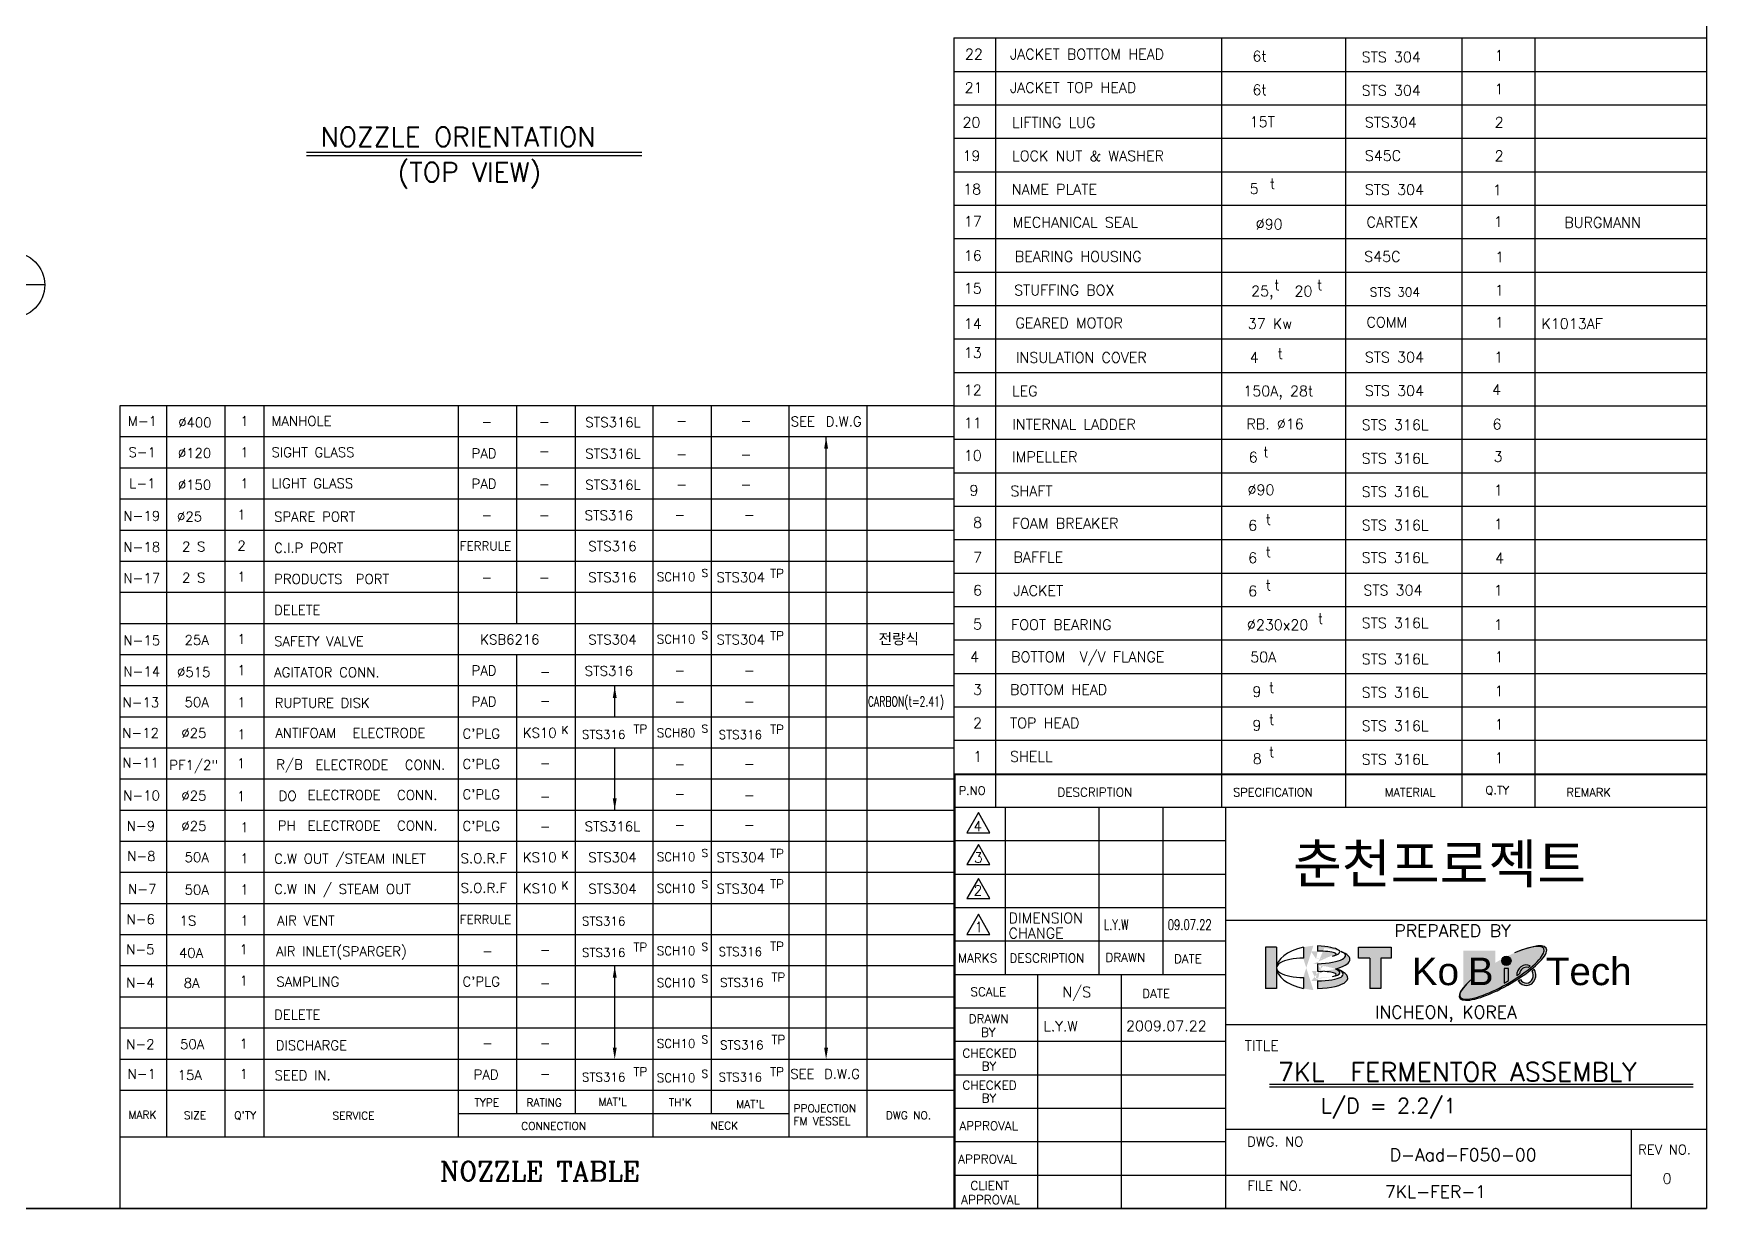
# Model space of a CAD drawing. Extents: x -25020 to 76207, y -43768 to 84651.
# Drawn here: x 5040 to 10198, y 0 to 3624 of the extents above; entities that cross this region are included whole.
import ezdxf
from ezdxf.enums import TextEntityAlignment as Align

# ---------------------------------------------------------------- set-up
doc = ezdxf.new("R2010")
doc.units = 0
doc.header["$LTSCALE"] = 120
doc.header["$MEASUREMENT"] = 0
doc.layers.get('0').update_dxf_attribs({"linetype": 'CONTINUOUS'})
for name, color, linetype in [('4', 130, 'CONTINUOUS'), ('L2', 2, 'CONTINUOUS'), ('L3', 3, 'CONTINUOUS'), ('REV', 7, 'CONTINUOUS'), ('치수선', 4, 'CONTINUOUS')]:
    doc.layers.add(name, color=color, linetype=linetype)
doc.styles.add('GHS', font='romans.shx', dxfattribs={"bigfont": 'ghs.shx'})
doc.styles.add('H', font='')
doc.styles.add('LKK', font='')
doc.styles.add('ROMANC', font='romanc')
doc.styles.add('ROMANS', font='romans.shx')
doc.styles.get("Standard").update_dxf_attribs({"font": 'romans.shx'})
doc.styles.get('H').set_extended_font_data('Dotum')
doc.styles.get('LKK').set_extended_font_data('Dotum')

msp = doc.modelspace()

# ---------------------------------------------------------------- hatches: boundary and pattern name
at = {"layer": '4', "lineweight": -2}
h = msp.add_hatch(color=102, dxfattribs=at)
h.paths.add_polyline_path([(8872.16, 805.92), (8838.01, 805.92), (8838.01, 678.6), (8872.16, 678.6)])
edge = h.paths.add_edge_path()
edge.add_ellipse((8954.13, 742.26), major_axis=(-81.97, 0), ratio=0.3640576, start_angle=-90.67249, end_angle=90.67249, ccw=False)
edge.add_line((8955.09, 772.1), (8955.09, 805.92))
edge.add_ellipse((9019.4, 742.26), major_axis=(147.25, 0), ratio=0.4805882, start_angle=115.89766, end_angle=244.10234)
edge = h.paths.add_edge_path(flags=17)
edge.add_ellipse((8954.13, 742.26), major_axis=(-81.97, 0), ratio=0.3640576, start_angle=-90.67249, end_angle=90.67249, ccw=False)
edge.add_ellipse((9019.4, 742.26), major_axis=(147.25, 0), ratio=0.4805882, start_angle=115.89766, end_angle=244.10234)
edge.add_line((8955.09, 678.6), (8955.09, 712.42))
edge = h.paths.add_edge_path()
edge.add_ellipse((8980.66, 715.69), major_axis=(-110.95, 5.33), ratio=0.3287506, start_angle=100.37906, end_angle=225.7298)
edge.add_ellipse((8974.89, 727.74), major_axis=(-102.88, 5.45), ratio=0.2468848, start_angle=104.25649, end_angle=215.56525, ccw=False)
edge.add_line((8998.93, 701.79), (8998.93, 678.85))
edge = h.paths.add_edge_path()
edge.add_ellipse((8975.14, 720.38), major_axis=(81.29, 1.58), ratio=0.1466761, start_angle=-31.82805, end_angle=60.79787, ccw=False)
edge.add_ellipse((8968.7, 731.93), major_axis=(-99.32, 4.48), ratio=0.2050053, start_angle=140.11955, end_angle=211.80347)
edge.add_ellipse((8985.77, 768.36), major_axis=(-112.76, 0), ratio=0.3275862, start_angle=126.97646, end_angle=221.56612)
edge.add_line((9070.13, 792.87), (9070.13, 792.76))
edge.add_ellipse((8980.22, 779.65), major_axis=(-104.76, 0), ratio=0.2439861, start_angle=100.28653, end_angle=210.87611, ccw=False)
edge.add_line((8998.93, 754.5), (8998.93, 731.67))
edge.add_ellipse((8988.38, 769.19), major_axis=(-112.27, 7.85), ratio=0.3282058, start_angle=96.70441, end_angle=104.8167)
edge = h.paths.add_edge_path()
edge.add_ellipse((8975.5, 780.96), major_axis=(80.65, 4.06), ratio=0.1478163, start_angle=-31.83988, end_angle=72.68739, ccw=False)
edge.add_ellipse((8969.84, 790.09), major_axis=(97.35, 1.39), ratio=0.2071812, start_angle=319.75356, end_angle=432.44594)
edge.add_line((8998.93, 809.74), (8998.93, 793.55))
h.paths.add_polyline_path([(9159.65, 771.91), (9159.65, 678.59), (9193.37, 678.59), (9193.37, 771.91), (9226, 771.91), (9226, 805.91), (9124.98, 805.91), (9124.98, 771.91)])
h = msp.add_hatch(color=5, dxfattribs=at)
edge = h.paths.add_edge_path()
edge.add_ellipse((9570.23, 726.06), major_axis=(133.47, 76.57), ratio=0.2575193, start_angle=128.73259, end_angle=426.02758)
edge.add_ellipse((9567.2, 727.08), major_axis=(128.79, 74.56), ratio=0.250496, start_angle=-230.80269, end_angle=64.2009, ccw=False)
msp.add_hatch(color=1, dxfattribs=at).paths.add_polyline_path([(9566.41, 764.13, 1), (9595.18, 764.13, 1)])
h = msp.add_hatch(color=102, dxfattribs=at)
edge = h.paths.add_edge_path()
edge.add_ellipse((9642.16, 719.72), major_axis=(0, -24.4), ratio=0.8740156, start_angle=-57.69798, end_angle=123.38783, ccw=False)
edge.add_ellipse((9570.23, 719.85), major_axis=(133.47, 76.57), ratio=0.2575193, start_angle=282.07663, end_angle=285.14923, ccw=False)
edge.add_ellipse((9642.25, 719.5), major_axis=(0, 31.71), ratio=0.9327186, start_angle=122.94646, end_angle=306.3318)
edge.add_ellipse((9570.23, 719.85), major_axis=(133.47, 76.57), ratio=0.2575193, start_angle=303.28876, end_angle=306.86385, ccw=False)
edge = h.paths.add_edge_path()
edge.add_ellipse((9642.16, 719.72), major_axis=(0, -24.4), ratio=0.8740156, start_angle=164.63866, end_angle=260.52533, ccw=False)
edge.add_ellipse((9567.2, 733.87), major_axis=(128.79, 74.56), ratio=0.250496, start_angle=300.02268, end_angle=303.74767)
edge.add_ellipse((9642.25, 719.5), major_axis=(0, 31.71), ratio=0.9327186, start_angle=336.00025, end_angle=452.50538)
edge.add_ellipse((9567.2, 733.87), major_axis=(128.79, 74.56), ratio=0.250496, start_angle=282.21544, end_angle=286.23073)
edge = h.paths.add_edge_path()
edge.add_ellipse((9565.08, 732.79), major_axis=(128.79, 74.56), ratio=0.250496, start_angle=265.64458, end_angle=271.75234)
edge.add_line((9587.69, 702.82), (9587.69, 740.49))
edge.add_line((9587.69, 740.49), (9573.92, 740.49))
edge.add_line((9573.92, 740.49), (9573.92, 694.96))
at = {"layer": 'REV', "lineweight": -2}
msp.add_hatch(color=3, dxfattribs=at).paths.add_polyline_path([(9448.07, 667.63), (9547.35, 667.63), (9547.35, 795.27), (9448.07, 795.27)])

# ---------------------------------------------------------------- linework, layer by layer
at = {"lineweight": -2}
msp.add_line((5881.47, 3257.33), (6915.7, 3257.33), dxfattribs=at)
at = {"color": 4, "linetype": 'ByBlock', "lineweight": -2}
for p, q in [((6831.77, 1515.74), (6831.77, 1611.7)), ((6831.77, 1227.85), (6831.77, 1419.77)), ((6831.77, 496.34), (6831.77, 748.03))]:
    msp.add_line(p, q, dxfattribs=at)
for points in [[(7489.55, 2343.54), (7477.56, 2343.54), (7483.56, 2379.53)], [(6837.77, 1574.58), (6825.77, 1574.58), (6831.77, 1610.57)], [(6837.77, 1264.64), (6825.77, 1264.64), (6831.77, 1228.66)], [(6837.76, 712.05), (6825.77, 712.05), (6831.77, 748.04)], [(6837.77, 496.34), (6825.77, 496.34), (6831.77, 460.35)]]:
    msp.add_solid(points, dxfattribs=at)
at = {"layer": '4', "lineweight": -2}
for p, q in [((10198.02, 7142.48), (10198.02, 0)), ((10198.02, 7142.48), (10198.02, 0)), ((5881.47, 3247.34), (6915.7, 3247.34)), ((7952.91, 1220.92), (7917.22, 1159.09)), ((7988.61, 1159.09), (7952.91, 1220.92)), ((7917.22, 1159.09), (7988.61, 1159.09)), ((7952.91, 1122.45), (7917.22, 1060.62)), ((7988.61, 1060.62), (7952.91, 1122.45)), ((7917.22, 1060.62), (7988.61, 1060.62)), ((7952.91, 1017.93), (7917.22, 956.1)), ((7988.61, 956.1), (7952.91, 1017.93)), ((7917.22, 956.1), (7988.61, 956.1)), ((7952.91, 907.35), (7917.22, 845.52)), ((7988.61, 845.52), (7952.91, 907.35)), ((7917.22, 845.52), (7988.61, 845.52)), ((0, 0), (10198.02, 0)), ((10198.02, 0), (0, 0)), ((7877.36, 0), (10198.02, 0))]:
    msp.add_line(p, q, dxfattribs=at)
at = {"layer": '4', "color": 4, "lineweight": -2}
for p, q in [((6709.32, 1803.63), (6709.32, 292.21)), ((7369.06, 292.21), (6349.45, 292.21))]:
    msp.add_line(p, q, dxfattribs=at)
at = {"layer": '4', "color": 7, "lineweight": -2}
for p, q in [((7877.36, 1340.83), (7877.36, 0)), ((7879.93, 1340.83), (7879.93, 0))]:
    msp.add_line(p, q, dxfattribs=at)
at = {"layer": '4', "color": 102, "lineweight": -2}
for p, q in [((8872.16, 805.92), (8838.01, 805.92)), ((8838.01, 805.92), (8838.01, 678.6)), ((8872.16, 805.92), (8872.16, 678.6)), ((8955.09, 805.92), (8955.09, 772.1)), ((8998.93, 809.74), (8998.93, 793.55)), ((9070.13, 792.87), (9070.13, 792.76)), ((9124.98, 805.91), (9226, 805.91)), ((9124.98, 771.91), (9124.98, 805.91)), ((9226, 805.91), (9226, 771.91)), ((8998.93, 754.5), (8998.93, 731.67)), ((9159.65, 771.91), (9124.98, 771.91)), ((9159.65, 771.91), (9159.65, 678.59)), ((9226, 771.91), (9193.37, 771.91)), ((9193.37, 771.91), (9193.37, 678.59)), ((8872.16, 678.6), (8838.01, 678.6)), ((8955.09, 712.42), (8955.09, 678.6)), ((8998.93, 702.16), (8998.93, 678.85)), ((9193.37, 678.59), (9159.65, 678.59))]:
    msp.add_line(p, q, dxfattribs=at)
msp.add_lwpolyline([(9587.69, 702.82), (9587.69, 740.49), (9573.92, 740.49), (9573.92, 694.96)], dxfattribs=at)
at = {"layer": '4', "color": 1, "lineweight": -2}
msp.add_circle((9580.79, 764.13), 14.38, dxfattribs=at)
at = {"layer": '4', "color": 102, "lineweight": -2}
for centre, major_axis, ratio, start_param, end_param in [((9019.4, 742.26), (147.25, 0), 0.4805882, 2.0227958, 4.2603895), ((8969.84, 790.09), (97.35, 1.39), 0.2071812, -0.7024328, 1.2644201), ((8975.5, 780.96), (80.65, 4.06), 0.1478163, -0.5557108, 1.2686343), ((8980.22, 779.65), (-104.76, 0), 0.2439861, 1.7503302, 3.6804824), ((8985.77, 768.36), (-112.76, 0), 0.3275862, 2.2161572, 3.8670584), ((8954.13, 742.26), (-81.97, 0), 0.3640576, 4.7006519, 7.8657187), ((8974.89, 727.74), (-102.88, 5.45), 0.2468848, 1.819619, 3.7623233), ((8980.66, 715.69), (-110.95, 5.33), 0.3287506, 1.7519451, 3.9397282), ((8988.38, 769.19), (-112.27, 7.85), 0.3282058, 1.6878103, 1.8293965), ((8975.14, 720.38), (81.29, 1.58), 0.1466761, -0.5555043, 1.061123), ((8968.7, 731.93), (-99.32, 4.48), 0.2050053, 2.4455474, 3.696668), ((9642.25, 719.5), (0, 31.71), 0.9327186, 2.1458206, 5.3464986), ((9642.16, 719.72), (0, -24.4), 0.8740156, 5.2761655, 8.4367091)]:
    msp.add_ellipse(centre, major_axis=major_axis, ratio=ratio, start_param=start_param, end_param=end_param, dxfattribs=at)
at = {"layer": '4', "color": 5, "lineweight": -2}
for centre, major_axis, ratio, start_param, end_param in [((9570.23, 726.06), (133.47, 76.57), 0.2575193, 2.2468076, 7.435584), ((9567.2, 727.08), (128.79, 74.56), 0.250496, 2.2549185, 7.4037023)]:
    msp.add_ellipse(centre, major_axis=major_axis, ratio=ratio, start_param=start_param, end_param=end_param, dxfattribs=at)
at = {"layer": '4', "lineweight": -2}
for centre, major_axis, ratio, start_param, end_param in [((9642.25, 719.5), (0, 31.71), 0.9327186, 5.8643106, 7.8977088), ((9567.2, 733.87), (128.79, 74.56), 0.250496, 4.9255886, 4.9956686), ((9642.16, 719.72), (0, -24.4), 0.8740156, 9.156672, 10.8302101), ((9567.2, 733.87), (128.79, 74.56), 0.250496, 5.2363836, 5.301397), ((9570.23, 719.85), (133.47, 76.57), 0.2575193, 5.2933875, 5.3557845), ((9565.08, 732.79), (128.79, 74.56), 0.250496, 4.6363725, 4.7429731), ((9570.23, 719.85), (133.47, 76.57), 0.2575193, 4.923166, 4.9767929)]:
    msp.add_ellipse(centre, major_axis=major_axis, ratio=ratio, start_param=start_param, end_param=end_param, dxfattribs=at)
at = {"layer": 'L2', "lineweight": -2}
msp.add_line((5074.47, 2848.23), (4872.87, 2848.23), dxfattribs=at)
msp.add_circle((4973.67, 2848.23), 100.8, dxfattribs=at)
at = {"layer": 'L3', "lineweight": -2}
for p, q in [((7877.36, 3609.92), (7877.36, 1340.83)), ((7877.36, 3609.92), (10198.02, 3609.92)), ((8006.28, 3609.92), (8006.28, 1237.69)), ((8702.32, 3609.92), (8702.32, 1237.69)), ((9084.86, 3609.92), (9084.86, 1237.69)), ((9444.03, 3609.92), (9444.03, 1237.69)), ((9668.82, 3609.92), (9668.82, 1237.69)), ((7877.36, 3506.78), (10198.02, 3506.78)), ((7877.36, 3403.64), (10198.02, 3403.64)), ((7877.36, 3300.5), (10198.02, 3300.5)), ((7877.36, 3197.36), (10198.02, 3197.36)), ((7877.36, 3094.21), (10198.02, 3094.21)), ((7877.36, 2991.07), (10198.02, 2991.07)), ((7877.36, 2887.93), (10198.02, 2887.93)), ((7877.36, 2784.79), (10198.02, 2784.79)), ((7877.36, 2681.65), (10198.02, 2681.65)), ((7877.36, 2578.51), (10198.02, 2578.51)), ((7877.36, 2475.37), (5305.85, 2475.37)), ((5305.85, 2475.37), (5305.85, 1803.63)), ((5449.8, 2475.37), (5449.8, 1803.63)), ((5629.73, 2475.37), (5629.73, 1803.63)), ((5749.68, 2475.37), (5749.68, 1803.63)), ((6349.45, 2475.37), (6349.45, 1803.63)), ((6529.38, 2475.37), (6529.38, 1803.63)), ((6709.32, 2475.37), (6709.32, 1803.63)), ((6949.22, 2475.37), (6949.22, 1803.63)), ((7129.16, 2475.37), (7129.16, 1803.63)), ((7369.06, 2475.37), (7369.06, 1803.63)), ((7608.97, 2475.37), (7608.97, 1803.63)), ((7877.36, 2475.37), (10198.02, 2475.37)), ((7877.36, 2379.41), (5305.85, 2379.41)), ((7483.53, 1803.63), (7483.53, 2379.41)), ((7877.36, 2372.23), (10198.02, 2372.23)), ((7877.36, 2283.45), (5305.85, 2283.45)), ((7877.36, 2269.09), (10198.02, 2269.09)), ((7877.36, 2187.48), (5305.85, 2187.48)), ((7877.36, 2165.95), (10198.02, 2165.95)), ((7877.36, 2091.52), (5305.85, 2091.52)), ((7877.36, 2062.81), (10198.02, 2062.81)), ((7877.36, 1995.56), (5305.85, 1995.56)), ((7877.36, 1959.67), (10198.02, 1959.67)), ((7877.36, 1899.59), (5305.85, 1899.59)), ((7877.36, 1856.53), (10198.02, 1856.53)), ((5305.85, 1803.63), (5305.85, 0)), ((7877.36, 1803.63), (5305.85, 1803.63)), ((5449.8, 1803.63), (5449.8, 220.23)), ((5629.73, 1803.63), (5629.73, 220.23)), ((5749.68, 1803.63), (5749.68, 220.23)), ((6349.45, 1803.63), (6349.45, 220.23)), ((6949.22, 1803.63), (6949.22, 220.23)), ((7129.16, 1803.63), (7129.16, 292.21)), ((7369.06, 1803.63), (7369.06, 220.23)), ((7483.53, 496.34), (7483.53, 1803.63)), ((7608.97, 1803.63), (7608.97, 220.23)), ((7877.36, 1707.67), (5305.85, 1707.67)), ((6529.38, 1707.67), (6529.38, 292.21)), ((7877.36, 1753.39), (10198.02, 1753.39)), ((7877.36, 1611.7), (5305.85, 1611.7)), ((7877.36, 1650.25), (10198.02, 1650.25)), ((7877.36, 1515.74), (5305.85, 1515.74)), ((7877.36, 1547.11), (10198.02, 1547.11)), ((7877.36, 1419.77), (5305.85, 1419.77)), ((7877.36, 1443.97), (10198.02, 1443.97)), ((7879.93, 1323.81), (5305.85, 1323.81)), ((7877.36, 1340.83), (10198.02, 1340.83)), ((7877.36, 1338.25), (10198.02, 1338.25)), ((7879.93, 1227.85), (5305.85, 1227.85)), ((7877.36, 1237.69), (10198.02, 1237.69)), ((8036.42, 721.98), (8036.42, 1237.69)), ((8324.95, 721.98), (8324.95, 1237.69)), ((8521.98, 1237.69), (8521.98, 721.98)), ((8715.37, 1237.69), (8715.37, 0)), ((7879.93, 1131.88), (5305.85, 1131.88)), ((7877.36, 1134.55), (8715.37, 1134.55)), ((7879.93, 1035.92), (5305.85, 1035.92)), ((7877.36, 1031.4), (8715.37, 1031.4)), ((7879.93, 939.96), (5305.85, 939.96)), ((7877.36, 928.26), (8715.37, 928.26)), ((8715.37, 889.59), (10198.02, 889.59)), ((7879.93, 843.99), (5305.85, 843.99)), ((7877.36, 825.12), (8715.37, 825.12)), ((7879.93, 748.03), (5305.85, 748.03)), ((7877.36, 721.98), (8715.37, 721.98)), ((8135.21, 721.98), (8135.21, 0)), ((8393.06, 721.98), (8393.06, 0)), ((7879.93, 652.07), (5305.85, 652.07)), ((7877.36, 618.84), (8715.37, 618.84)), ((7879.93, 556.1), (5305.85, 556.1)), ((8715.37, 567.27), (10198.02, 567.27)), ((7877.36, 515.7), (8715.37, 515.7)), ((7879.93, 460.14), (5305.85, 460.14)), ((7879.93, 364.18), (5305.85, 364.18)), ((7877.36, 412.56), (8715.37, 412.56)), ((10156.94, 382.26), (8850.86, 382.26)), ((10156.94, 374.47), (8850.86, 374.47)), ((7877.36, 309.42), (8715.37, 309.42)), ((7879.93, 220.23), (5305.85, 220.23)), ((8715.37, 244.96), (10198.02, 244.96)), ((9965.95, 244.96), (9965.95, 0)), ((7877.36, 206.28), (8715.37, 206.28)), ((7877.36, 103.14), (8650.91, 103.14)), ((8650.91, 103.14), (9965.95, 103.14))]:
    msp.add_line(p, q, dxfattribs=at)
msp.add_solid([(7489.53, 496.34), (7477.53, 496.34), (7483.53, 460.35)], dxfattribs=at)

# ---------------------------------------------------------------- texts
at = {"lineweight": -2, "style": 'ROMANC'}
msp.add_text('NOZZLE TABLE', height=59.9771, dxfattribs=at).set_placement((6292.75, 85.37))
at = {"layer": '4', "lineweight": -2}
for s, height, style, p in [('22', 32.231, 'ROMANS', (7911.66, 3544.06)), ('JACKET BOTTOM HEAD', 32.2314, 'ROMANS', (8050.46, 3544.06)), ('6t', 32.231, 'ROMANS', (8797.95, 3537.58)), ('STS 304', 32.231, 'ROMANS', (9134.84, 3535.28)), ('1', 32.23, 'ROMANS', (9544.8, 3539.74)), ('21', 32.231, 'ROMANS', (7910.66, 3440.92)), ('JACKET TOP HEAD', 32.2314, 'ROMANS', (8050.46, 3440.92)), ('6t', 32.231, 'ROMANS', (8797.95, 3433.77)), ('STS 304', 32.231, 'ROMANS', (9134.84, 3432.14)), ('1', 32.23, 'ROMANS', (9544.8, 3436.6)), ('20', 32.231, 'ROMANS', (7904.09, 3333.73)), ('LIFTING LUG', 32.2314, 'ROMANS', (8056.96, 3333.31)), ('15T', 32.231, 'ROMANS', (8789.55, 3335.11)), ('STS304', 32.231, 'ROMANS', (9144.48, 3333.92)), ('2', 32.23, 'ROMANS', (9544.66, 3333.65)), ('19', 32.231, 'ROMANS', (7904.09, 3230.59)), ('LOCK NUT & WASHER', 32.2314, 'ROMANS', (8056.96, 3230.17)), ('S45C', 32.231, 'ROMANS', (9144.48, 3230.78)), ('2', 32.23, 'ROMANS', (9544.66, 3230.51)), ('18', 32.231, 'ROMANS', (7906.18, 3127.45)), ('NAME PLATE', 32.231, 'ROMANS', (8056.12, 3127)), ('5', 32.23, 'ROMANS', (8789.55, 3128.83)), ('t', 32.23, 'ROMANS', (8851.37, 3144.27)), ('STS 304', 32.231, 'ROMANS', (9144.48, 3126.12)), ('1', 32.23, 'ROMANS', (9539.2, 3124.96)), ('17', 32.231, 'ROMANS', (7908.11, 3028.14)), ('MECHANICAL SEAL', 32.2314, 'ROMANS', (8058.4, 3025.26)), ('%%c90', 32.231, 'ROMANS', (8808.01, 3019.74)), ('CARTEX', 32.231, 'ROMANS', (9149.62, 3025.8)), ('1', 32.23, 'ROMANS', (9542.04, 3027.34)), ('BURGMANN', 32.231, 'ROMANS', (9759.4, 3024.66)), ('16', 32.231, 'ROMANS', (7908.11, 2922.76)), ('BEARING HOUSING', 32.2314, 'ROMANS', (8065.49, 2919.95)), ('S45C', 32.231, 'ROMANS', (9142.7, 2919.8)), ('1', 32.23, 'ROMANS', (9546.31, 2918.48)), ('15', 32.231, 'ROMANS', (7908.11, 2821.86)), ('STUFFING BOX', 32.2314, 'ROMANS', (8063.11, 2816.27)), ('25,', 32.231, 'ROMANS', (8793.97, 2813.34)), ('t', 32.23, 'ROMANS', (8865.16, 2831.81)), ('t', 32.23, 'ROMANS', (8996.94, 2831.81)), ('STS 304', 27.397, 'ROMANS', (9159.76, 2812.66)), ('1', 32.23, 'ROMANS', (9545.37, 2815.92)), ('14', 32.231, 'ROMANS', (7908.11, 2712.99)), ('GEARED MOTOR', 32.2314, 'ROMANS', (8067.15, 2714.97)), ('37 Kw', 32.231, 'ROMANS', (8783.64, 2712.66)), ('COMM', 32.231, 'ROMANS', (9149.62, 2717.22)), ('1', 32.23, 'ROMANS', (9545.37, 2716.67)), ('K1013AF', 32.231, 'ROMANS', (9689, 2712.66)), ('13', 32.231, 'ROMANS', (7908.11, 2623.19)), ('INSULATION COVER', 32.2314, 'ROMANS', (8068.73, 2608.32)), ('4', 32.23, 'ROMANS', (8789.55, 2608.46)), ('t', 32.23, 'ROMANS', (8875.41, 2620.77)), ('STS 304', 32.231, 'ROMANS', (9144.48, 2609.31)), ('1', 32.23, 'ROMANS', (9543.31, 2609.46)), ('12', 32.231, 'ROMANS', (7908.11, 2508.06)), ('LEG', 32.231, 'ROMANS', (8056.67, 2505.15)), ('150A, 28t', 32.231, 'ROMANS', (8770, 2505.15)), ('STS 304', 32.231, 'ROMANS', (9144.48, 2506.17)), ('4', 32.23, 'ROMANS', (9536.94, 2509.31)), ('M-1', 29.989, 'ROMANS', (5330.73, 2413.34)), ('%%C400', 29.989, 'ROMANS', (5486, 2409.21)), ('1', 29.99, 'ROMANS', (5677.71, 2413.34)), ('MANHOLE', 29.989, 'ROMANS', (5773.51, 2413.34)), ('STS316L', 29.989, 'ROMANS', (6740.96, 2410.06)), ('-', 29.99, 'ROMANS', (7021.2, 2414.42)), ('-', 29.99, 'ROMANS', (7219.83, 2414.42)), ('SEE', 29.989, 'ROMANS', (7374.43, 2412.27)), ('D.W.G', 29.989, 'ROMANS', (7482.39, 2412.27)), ('11', 32.231, 'ROMANS', (7908.11, 2406.78)), ('INTERNAL LADDER', 32.2314, 'ROMANS', (8057.38, 2402.12)), ('RB. %%c16', 32.231, 'ROMANS', (8779.44, 2403.46)), ('STS 316L', 32.231, 'ROMANS', (9134.84, 2400.73)), ('6', 32.23, 'ROMANS', (9538.16, 2402.85)), ('-', 29.99, 'ROMANS', (6420.74, 2411.31)), ('-', 29.99, 'ROMANS', (6598.15, 2411.31)), ('S-1', 29.989, 'ROMANS', (5332.44, 2317.38)), ('%%c120', 29.989, 'ROMANS', (5484.88, 2314.69)), ('1', 29.99, 'ROMANS', (5677.71, 2317.38)), ('SIGHT GLASS', 29.9885, 'ROMANS', (5773.67, 2317.38)), ('PAD', 29.989, 'ROMANS', (6390.26, 2313.8)), ('-', 29.99, 'ROMANS', (6598.15, 2321.16)), ('STS316L', 29.989, 'ROMANS', (6740.96, 2313.08)), ('-', 29.99, 'ROMANS', (7021.2, 2311.66)), ('-', 29.99, 'ROMANS', (7219.83, 2310.52)), ('10', 32.231, 'ROMANS', (7908.11, 2306.38)), ('IMPELLER', 32.231, 'ROMANS', (8056.94, 2301.96)), ('6', 32.23, 'ROMANS', (8786.58, 2301.16)), ('t', 32.23, 'ROMANS', (8830.94, 2317.07)), ('STS 316L', 32.231, 'ROMANS', (9134.84, 2297.59)), ('3', 32.23, 'ROMANS', (9541.43, 2302.89)), ('L-1', 29.989, 'ROMANS', (5335.02, 2221.41)), ('%%c150', 29.989, 'ROMANS', (5484.88, 2217.02)), ('1', 29.99, 'ROMANS', (5677.71, 2221.41)), ('LIGHT GLASS', 29.9885, 'ROMANS', (5773.67, 2221.41)), ('PAD', 29.989, 'ROMANS', (6390.26, 2220.17)), ('-', 29.99, 'ROMANS', (6598.15, 2219)), ('STS316L', 29.989, 'ROMANS', (6740.96, 2217.02)), ('-', 29.99, 'ROMANS', (7021.2, 2218.06)), ('-', 29.99, 'ROMANS', (7219.83, 2218.06)), ('9', 32.23, 'ROMANS', (7925.64, 2198.9)), ('SHAFT', 32.231, 'ROMANS', (8051.77, 2196.74)), ('%%c90', 32.231, 'ROMANS', (8782.96, 2200.28)), ('STS 316L', 32.231, 'ROMANS', (9134.84, 2194.45)), ('1', 32.23, 'ROMANS', (9542.57, 2199.43)), ('N-19', 29.989, 'ROMANS', (5316.97, 2121.06)), ('%%c25', 29.989, 'ROMANS', (5482.33, 2118.97)), ('1', 29.99, 'ROMANS', (5668.32, 2125.24)), ('SPARE PORT', 29.989, 'ROMANS', (5781.56, 2118.52)), ('-', 29.99, 'ROMANS', (6420.74, 2123.42)), ('-', 29.99, 'ROMANS', (6598.15, 2123.42)), ('STS316', 29.989, 'ROMANS', (6739.32, 2122.92)), ('-', 29.99, 'ROMANS', (7015.84, 2124.3)), ('-', 29.99, 'ROMANS', (7230.14, 2124.46)), ('8', 32.23, 'ROMANS', (7936.66, 2099.77)), ('FOAM BREAKER', 32.2314, 'ROMANS', (8056.31, 2097.19)), ('6', 32.23, 'ROMANS', (8784.81, 2090.96)), ('t', 32.23, 'ROMANS', (8839.01, 2108.89)), ('STS 316L', 32.231, 'ROMANS', (9134.84, 2091.31)), ('1', 32.23, 'ROMANS', (9542.57, 2094.76)), ('N-18', 29.989, 'ROMANS', (5316.97, 2025.1)), ('2 S', 29.989, 'ROMANS', (5497.64, 2026.45)), ('2', 29.99, 'ROMANS', (5668.32, 2029.27)), ('C.I.P PORT', 29.989, 'GHS', (5781.56, 2022.55)), ('FERRULE', 26.99, 'ROMANS', (6354.08, 2029.71)), ('STS316', 29.989, 'ROMANS', (6750.24, 2027.65)), ('7', 32.23, 'ROMANS', (7936.66, 1992.23)), ('BAFFLE', 32.231, 'ROMANS', (8061.02, 1992.77)), ('6', 32.23, 'ROMANS', (8784.81, 1990.59)), ('t', 32.23, 'ROMANS', (8839.01, 2008.52)), ('STS 316L', 32.231, 'ROMANS', (9134.84, 1991.33)), ('4', 32.23, 'ROMANS', (9546.11, 1989.67)), ('2 S', 29.989, 'ROMANS', (5497.64, 1930.49)), ('1', 29.99, 'ROMANS', (5668.32, 1933.31)), ('STS316', 29.989, 'ROMANS', (6750.24, 1931.69)), ('SCH10', 26.99, 'ROMANS', (6961.31, 1934.51)), ('S', 23.99, 'ROMANS', (7099.66, 1948.32)), ('STS304', 29.989, 'ROMANS', (7145.78, 1931.69)), ('TP', 26.99, 'ROMANS', (7310.64, 1944.95)), ('N-17', 29.989, 'ROMANS', (5316.97, 1929.14)), ('PRODUCTS  PORT', 29.9885, 'ROMANS', (5781.56, 1926.59)), ('-', 29.99, 'ROMANS', (6420.74, 1931.49)), ('-', 29.99, 'ROMANS', (6598.15, 1931.49)), ('6', 32.23, 'ROMANS', (7936.66, 1890.6)), ('JACKET ', 32.231, 'ROMANS', (8060.94, 1889.58)), ('6', 32.23, 'ROMANS', (8784.81, 1888.44)), ('t', 32.23, 'ROMANS', (8839.01, 1906.37)), ('STS 304', 32.231, 'ROMANS', (9139.91, 1890.8)), ('1', 32.23, 'ROMANS', (9542.57, 1890.67)), ('DELETE', 29.989, 'ROMANS', (5781.56, 1830.63)), ('5', 32.23, 'ROMANS', (7936.66, 1785.95)), ('FOOT BEARING', 32.2314, 'ROMANS', (8054.03, 1784.33)), ('%%C230x20', 32.231, 'ROMANS', (8780.96, 1784.12)), ('t', 32.23, 'ROMANS', (8999.5, 1803.66)), ('STS 316L', 32.231, 'ROMANS', (9134.84, 1789.87)), ('1', 32.23, 'ROMANS', (9542.57, 1784.57)), ('N-15', 29.989, 'ROMANS', (5316.97, 1737.21)), ('25A', 29.989, 'ROMANS', (5505.6, 1738.56)), ('1', 29.99, 'ROMANS', (5668.32, 1741.38)), ('SAFETY VALVE', 29.9885, 'ROMANS', (5781.56, 1734.66)), ('KSB6216', 29.989, 'ROMANS', (6417.15, 1739.89)), ('STS304', 29.989, 'ROMANS', (6750.24, 1739.76)), ('SCH10', 26.99, 'ROMANS', (6961.31, 1742.58)), ('S', 23.99, 'ROMANS', (7099.66, 1756.39)), ('STS304', 29.989, 'ROMANS', (7145.78, 1739.76)), ('TP', 26.99, 'ROMANS', (7310.64, 1753.02)), ('4', 32.23, 'ROMANS', (7927.54, 1685.34)), ('BOTTOM  V/V FLANGE', 32.2314, 'ROMANS', (8054.03, 1685.49)), ('50A', 32.231, 'ROMANS', (8791.11, 1684.72)), ('STS 316L', 32.231, 'ROMANS', (9134.84, 1678.75)), ('1', 32.23, 'ROMANS', (9544.8, 1685.26)), ('N-14', 29.989, 'ROMANS', (5316.97, 1641.25)), ('%%c515', 29.989, 'ROMANS', (5482.33, 1639.15)), ('1', 29.99, 'ROMANS', (5668.32, 1645.42)), ('AGITATOR CONN.', 29.9885, 'ROMANS', (5781.56, 1638.7)), ('PAD', 29.989, 'ROMANS', (6390.26, 1644.38)), ('-', 29.99, 'ROMANS', (6600.51, 1640.66)), ('STS316', 29.989, 'ROMANS', (6739.32, 1643.1)), ('-', 29.99, 'ROMANS', (7015.84, 1644.48)), ('-', 29.99, 'ROMANS', (7230.14, 1644.64)), ('3', 32.23, 'ROMANS', (7936.66, 1584.39)), ('BOTTOM HEAD', 32.2314, 'ROMANS', (8050.46, 1584.39)), ('9', 32.23, 'ROMANS', (8797.95, 1577.91)), ('t', 32.23, 'ROMANS', (8848.8, 1590.59)), ('STS 316L', 32.231, 'ROMANS', (9134.84, 1575.61)), ('1', 32.23, 'ROMANS', (9544.8, 1580.07)), ('N-13', 29.989, 'ROMANS', (5314.28, 1545.72)), ('50A', 29.989, 'ROMANS', (5505.6, 1546.63)), ('1', 29.99, 'ROMANS', (5668.32, 1546.25)), ('RUPTURE DISK', 29.9885, 'ROMANS', (5783.38, 1544.4)), ('PAD', 29.989, 'ROMANS', (6390.26, 1548.4)), ('-', 29.99, 'ROMANS', (6600.51, 1551.16)), ('-', 29.99, 'ROMANS', (7015.84, 1548.52)), ('-', 29.99, 'ROMANS', (7230.14, 1548.68)), ('2', 32.23, 'ROMANS', (7936.66, 1481.25)), ('TOP HEAD', 32.231, 'ROMANS', (8050.46, 1481.25)), ('9', 32.23, 'ROMANS', (8797.95, 1474.11)), ('t', 32.23, 'ROMANS', (8848.8, 1492.02)), ('STS 316L', 32.231, 'ROMANS', (9134.84, 1472.47)), ('1', 32.23, 'ROMANS', (9544.8, 1476.93)), ('N-12', 29.989, 'ROMANS', (5313.58, 1451.95)), ('%%c25', 29.989, 'ROMANS', (5495.74, 1451.47)), ('1', 29.99, 'ROMANS', (5668.32, 1447.62)), ('ANTIFOAM', 29.989, 'ROMANS', (5785.28, 1451.57)), ('ELECTRODE', 29.989, 'ROMANS', (6023.13, 1451.57)), ("C'PLG", 29.989, 'ROMANS', (6362.33, 1449.44)), ("C'PLG", 29.989, 'ROMANS', (6362.33, 1449.44)), ('KS10', 29.989, 'ROMANS', (6548.49, 1452)), ('K', 23.99, 'ROMANS', (6668.17, 1464.02)), ('STS316', 26.99, 'ROMANS', (6730.74, 1448.75)), ('TP', 26.99, 'ROMANS', (6889.39, 1465.17)), ('SCH80', 26.99, 'ROMANS', (6961.31, 1453.92)), ('S', 23.99, 'ROMANS', (7099.66, 1467.72)), ('STS316', 26.99, 'ROMANS', (7151.99, 1447.94)), ('TP', 26.99, 'ROMANS', (7310.64, 1464.36)), ('1', 32.23, 'ROMANS', (7936.66, 1378.11)), ('SHELL', 32.231, 'ROMANS', (8050.46, 1378.11)), ('8', 32.23, 'ROMANS', (8798.91, 1371.05)), ('t', 32.23, 'ROMANS', (8848.8, 1392.09)), ('STS 316L', 32.231, 'ROMANS', (9134.84, 1369.33)), ('1', 32.23, 'ROMANS', (9544.8, 1373.79)), ('N-11', 29.989, 'ROMANS', (5313.65, 1359.8)), ('PF1/2"', 29.989, 'ROMANS', (5458.38, 1352.62)), ('1', 29.99, 'ROMANS', (5667.04, 1358.12)), ('R/B', 29.989, 'ROMANS', (5787.94, 1354.36)), ('ELECTRODE', 29.989, 'ROMANS', (5908.84, 1353.36)), ('CONN.', 29.989, 'ROMANS', (6184.55, 1353.36)), ("C'PLG", 29.989, 'ROMANS', (6362.33, 1355.85)), ('-', 29.99, 'ROMANS', (6600.51, 1358.9)), ('-', 29.99, 'ROMANS', (7015.84, 1355.6)), ('-', 29.99, 'ROMANS', (7230.14, 1356.23)), ('ELECTRODE', 29.989, 'ROMANS', (5884.82, 1260.53)), ('CONN.', 29.989, 'ROMANS', (6160.53, 1260.53)), ("C'PLG", 29.989, 'ROMANS', (6362.33, 1262.26)), ('DESCRIPTION', 27.0744, 'ROMANS', (8196.56, 1270.38)), ('N-10', 29.989, 'ROMANS', (5316.46, 1258.87)), ('%%c25', 29.989, 'ROMANS', (5495.74, 1258.19)), ('1', 29.99, 'ROMANS', (5667.04, 1256.83)), ('DO', 29.989, 'ROMANS', (5795.63, 1257.83)), ('-', 29.99, 'ROMANS', (6600.51, 1255.56)), ('-', 29.99, 'ROMANS', (7015.84, 1264.05)), ('-', 29.99, 'ROMANS', (7230.14, 1260.32)), ('N-9', 29.989, 'ROMANS', (5327.17, 1165.17)), ('%%c25', 29.989, 'ROMANS', (5495.74, 1164.68)), ('1', 29.99, 'ROMANS', (5677.71, 1160.87)), ('PH', 29.989, 'ROMANS', (5792.92, 1165.99)), ('ELECTRODE', 29.989, 'ROMANS', (5884.82, 1165.99)), ('CONN.', 29.989, 'ROMANS', (6160.53, 1165.99)), ("C'PLG", 29.989, 'ROMANS', (6362.33, 1164.86)), ('STS316L', 29.989, 'ROMANS', (6739.32, 1163.46)), ('4', 30.94, 'ROMANS', (7937.57, 1163.94)), ('-', 29.99, 'ROMANS', (6600.51, 1163.42)), ('-', 29.99, 'ROMANS', (7015.84, 1168.14)), ('-', 29.99, 'ROMANS', (7230.14, 1168.78)), ('N-8', 29.989, 'ROMANS', (5328.7, 1071.91)), ('50A', 29.989, 'ROMANS', (5505.6, 1068.48)), ('1', 29.99, 'ROMANS', (5677.71, 1064.9)), ('C.W OUT /STEAM INLET', 29.9885, 'ROMANS', (5781.68, 1063.9)), ('S.O.R.F', 29.989, 'ROMANS', (6356.75, 1065.06)), ('KS10', 29.989, 'ROMANS', (6548.49, 1068.15)), ('K', 23.99, 'ROMANS', (6668.17, 1078.08)), ('STS304', 29.989, 'ROMANS', (6750.24, 1068.02)), ('SCH10', 26.99, 'ROMANS', (6961.31, 1070.84)), ('S', 23.99, 'ROMANS', (7099.66, 1084.65)), ('STS304', 29.989, 'ROMANS', (7145.78, 1068.02)), ('TP', 26.99, 'ROMANS', (7310.64, 1081.28)), ('3', 30.94, 'ROMANS', (7939.59, 1066.67)), ('N-7', 29.989, 'ROMANS', (5331.4, 970.54)), ('50A', 29.989, 'ROMANS', (5505.6, 968.23)), ('1', 29.99, 'ROMANS', (5677.71, 968.94)), ('C.W IN / STEAM OUT', 29.9885, 'ROMANS', (5781.68, 970.5)), ('S.O.R.F', 29.989, 'ROMANS', (6356.75, 973.9)), ('KS10', 29.989, 'ROMANS', (6548.49, 972.19)), ('K', 23.99, 'ROMANS', (6668.17, 984.21)), ('STS304', 29.989, 'ROMANS', (6750.24, 971.19)), ('SCH10', 26.99, 'ROMANS', (6961.31, 974.07)), ('S', 23.99, 'ROMANS', (7099.66, 987.88)), ('STS304', 29.989, 'ROMANS', (7145.78, 971.19)), ('TP', 26.99, 'ROMANS', (7310.64, 987.74)), ('2', 30.94, 'ROMANS', (7938.38, 965.77)), ('N-6', 29.989, 'ROMANS', (5326.61, 877.28)), ('1S', 29.989, 'ROMANS', (5490.39, 872.7)), ('1', 29.99, 'ROMANS', (5677.71, 873.39)), ('AIR VENT', 29.989, 'ROMANS', (5791.06, 873.2)), ('FERRULE', 26.99, 'ROMANS', (6354.08, 878.15)), ('STS316', 26.99, 'ROMANS', (6730.74, 872.97)), ('1', 30.94, 'ROMANS', (7941.21, 852.75)), (' DIMENSION', 32.231, 'ROMANS', (8023.9, 879.8)), (' CHANGE', 32.231, 'ROMANS', (8023.9, 833.05)), ('PREPARED BY', 38.6777, 'ROMANS', (9235.99, 837.51)), ('N-5', 29.989, 'ROMANS', (5325.59, 784.02)), ('40A', 29.989, 'ROMANS', (5488.27, 773.35)), ('1', 29.99, 'ROMANS', (5675, 784.02)), ('AIR INLET(SPARGER)', 29.9885, 'ROMANS', (5787.21, 778.23)), ('-', 29.99, 'ROMANS', (6422.84, 778.81)), ('-', 29.99, 'ROMANS', (6600.51, 783.11)), ('STS316', 26.99, 'ROMANS', (6730.74, 775.78)), ('TP', 26.99, 'ROMANS', (6889.39, 792.21)), ('SCH10', 26.99, 'ROMANS', (6961.31, 781.37)), ('S', 23.99, 'ROMANS', (7099.66, 795.18)), ('STS316', 26.99, 'ROMANS', (7151.99, 778.62)), ('TP', 26.99, 'ROMANS', (7310.64, 795.04)), ('MARKS', 27.074, 'ROMANS', (7890.41, 759.16)), ('DESCRIPTION', 27.0744, 'ROMANS', (8048.93, 759.04)), ('DRAWN', 27.074, 'ROMANS', (8344.74, 760.77)), ('DATE', 27.074, 'ROMANS', (8556.04, 756.72)), ('TP', 26.99, 'ROMANS', (7315, 699.87)), ('N-4', 29.989, 'ROMANS', (5325.59, 681.53)), ('8A', 29.989, 'ROMANS', (5502.98, 680.65)), ('1', 29.99, 'ROMANS', (5675, 688.05)), ('SAMPLING', 29.989, 'ROMANS', (5788.63, 684.37)), ("C'PLG", 29.989, 'ROMANS', (6362.33, 685.05)), ('-', 29.99, 'ROMANS', (6600.51, 679.91)), ('SCH10', 26.99, 'ROMANS', (6961.31, 683.09)), ('S', 23.99, 'ROMANS', (7099.66, 696.9)), ('STS316', 26.99, 'ROMANS', (7156.35, 683.45)), ('SCALE', 27.074, 'ROMANS', (7928.62, 655.12)), ('N/S', 32.231, 'ROMANS', (8212.21, 651.53)), ('DATE', 27.074, 'ROMANS', (8458.14, 649.43)), ('INCHEON, KOREA', 38.6777, 'ROMANS', (9176.28, 586.39)), ('DELETE', 29.989, 'ROMANS', (5781.56, 583.1)), ('DRAWN', 27.074, 'ROMANS', (7922.93, 571.62)), ('L.Y.W', 31.136, 'ROMANS', (8153.85, 547.05)), ('2009.07.22', 32.231, 'ROMANS', (8408.18, 547.08)), ('N-2', 29.989, 'ROMANS', (5325.54, 491.78)), ('50A', 29.989, 'ROMANS', (5491.52, 491.73)), ('1', 29.99, 'ROMANS', (5675, 493.42)), ('DISCHARGE', 29.989, 'ROMANS', (5786.6, 488.28)), ('SCH10', 26.99, 'ROMANS', (6961.31, 495.52)), ('S', 23.99, 'ROMANS', (7099.66, 509.33)), ('STS316', 26.99, 'ROMANS', (7156.35, 490.9)), ('TP', 26.99, 'ROMANS', (7315, 507.32)), ('BY', 27.074, 'ROMANS', (7960.89, 529.87)), ('TITLE', 32.231, 'ROMANS', (8774.23, 486.08)), ('-', 29.99, 'ROMANS', (6422.84, 495.35)), ('-', 29.99, 'ROMANS', (6600.51, 495.22)), ('CHECKED', 27.074, 'ROMANS', (7903.95, 465.35)), ('N-1', 29.989, 'ROMANS', (5329.89, 400.16)), ('15A', 29.989, 'ROMANS', (5484.45, 396.6)), ('1', 29.99, 'ROMANS', (5675, 400.16)), ('SEED IN.', 29.989, 'ROMANS', (5782.61, 395.99)), ('PAD', 29.989, 'ROMANS', (6396.75, 398.12)), ('-', 29.99, 'ROMANS', (6600.51, 400.16)), ('STS316', 26.99, 'ROMANS', (6730.74, 391.93)), ('TP', 26.99, 'ROMANS', (6889.39, 408.35)), ('SCH10', 26.99, 'ROMANS', (6961.31, 389.81)), ('S', 23.99, 'ROMANS', (7099.66, 403.61)), ('STS316', 26.99, 'ROMANS', (7151.99, 391.93)), ('TP', 26.99, 'ROMANS', (7310.64, 408.35)), ('SEE ', 29.989, 'ROMANS', (7373.03, 400.16)), ('D.W.G', 29.989, 'ROMANS', (7477.02, 400.16)), ('BY', 27.074, 'ROMANS', (7962.79, 425.5)), ('CHECKED', 27.074, 'ROMANS', (7903.95, 366.67)), ('BY', 27.074, 'ROMANS', (7962.79, 326.82)), ('APPROVAL', 27.074, 'ROMANS', (7894.46, 241.42)), ('DWG. NO', 29.653, 'ROMANS', (8781.83, 191.5)), ('APPROVAL', 27.074, 'ROMANS', (7890.67, 138.94)), ('D-Aad-F050-00', 38.6777, 'ROMANS', (9221.32, 146.43)), ('REV NO.', 29.653, 'ROMANS', (9987.38, 167)), ('0', 32.23, 'ROMANS', (10062.52, 76.31)), ('CLIENT', 27.074, 'ROMANS', (7928.62, 57.34)), ('FILE NO.', 29.653, 'ROMANS', (8782.27, 55.36)), ('7KL-FER-1', 38.678, 'ROMANS', (9206.65, 32.81)), ('APPROVAL', 27.074, 'ROMANS', (7900.15, 13.69))]:
    msp.add_text(s, height=height, dxfattribs=dict(at, style=style)).set_placement(p)
at = {"layer": '4', "color": 7, "lineweight": -2, "style": 'ROMANS'}
for s, height, p in [('NOZZLE ORIENTATION', 59.9771, (5924.53, 3275.2)), ('(TOP VIEW)', 59.977, (6162.53, 3166.2)), ('7KL  FERMENTOR ASSEMBLY', 58.0165, (8876.17, 392.32)), ('L/D = 2.2/1', 46.4132, (9009.12, 293.68))]:
    msp.add_text(s, height=height, dxfattribs=at).set_placement(p)
at = {"layer": '4', "lineweight": -2, "style": 'ROMANS'}
msp.add_text('20', height=32.231, dxfattribs=at).set_placement((8955.33, 2812.98), align=Align.CENTER)
at = {"layer": '4', "lineweight": -2, "style": 'ROMANS', "width": 0.7}
for s, height, p in [('CARBON(t=2.41)', 29.9885, (7612.29, 1548.68)), ('L.Y.W', 32.231, (8339.78, 859.07)), ('09.07.22', 32.231, (8536.81, 859.07))]:
    msp.add_text(s, height=height, dxfattribs=at).set_placement(p)
at = {"layer": '4', "color": 4, "lineweight": -2, "style": 'ROMANS'}
for s, height, p in [('P.NO', 25.785, (7892, 1276.02)), ('SPECIFICATION', 25.7851, (8738.21, 1270.86)), ('MATERIAL', 25.785, (9206.23, 1270.64)), ('Q.TY', 25.785, (9516.54, 1277.3)), ('REMARK', 25.785, (9766.23, 1270.64)), ('TYPE', 23.991, (6398.95, 314.91)), ('RATING', 23.991, (6559.56, 314.91)), ("MAT'L", 23.991, (6781.85, 317.05)), ("TH'K", 23.991, (6998.41, 315.61)), ("MAT'L", 23.991, (7206.24, 309.91)), ('PPOJECTION', 23.991, (7382.55, 296.95)), ('MARK', 23.991, (5332.58, 276.96)), ('SIZE', 23.991, (5503.37, 275.69)), ("Q'TY", 23.991, (5658.39, 275.69)), ('SERVICE', 23.991, (5961.95, 274.42)), ('CONNECTION', 23.991, (6543.01, 242.45)), ('NECK', 23.991, (7127.4, 243.87)), ('FM VESSEL', 23.991, (7382.55, 257.53)), ('DWG NO.', 23.991, (7667.2, 275.45))]:
    msp.add_text(s, height=height, dxfattribs=at).set_placement(p)
at = {"layer": '4', "color": 102, "lineweight": -2, "char_height": 85.0909, "width": 8400.1745, "attachment_point": 1}
for s, insert in [('{\\fArial|b0|i0|c0|p34;Ko}', (9289.5, 774)), ('{\\fArial|b0|i0|c0|p34;B   }', (9461.85, 774)), ('{\\fArial|b0|i0|c0|p34;Tech}', (9702.72, 774))]:
    msp.add_mtext(s, dxfattribs=dict(at, insert=insert))
at = {"layer": '치수선', "color": 4, "linetype": 'Continuous', "lineweight": -2, "style": 'LKK'}
msp.add_text('전량식', height=33.048, dxfattribs=at).set_placement((7645.43, 1740.29))
at = {"layer": '치수선', "linetype": 'Continuous', "lineweight": -2, "style": 'H'}
msp.add_text('춘천프로젝트', height=120, dxfattribs=at).set_placement((8923, 1003))

doc.saveas('drawing.dxf')
